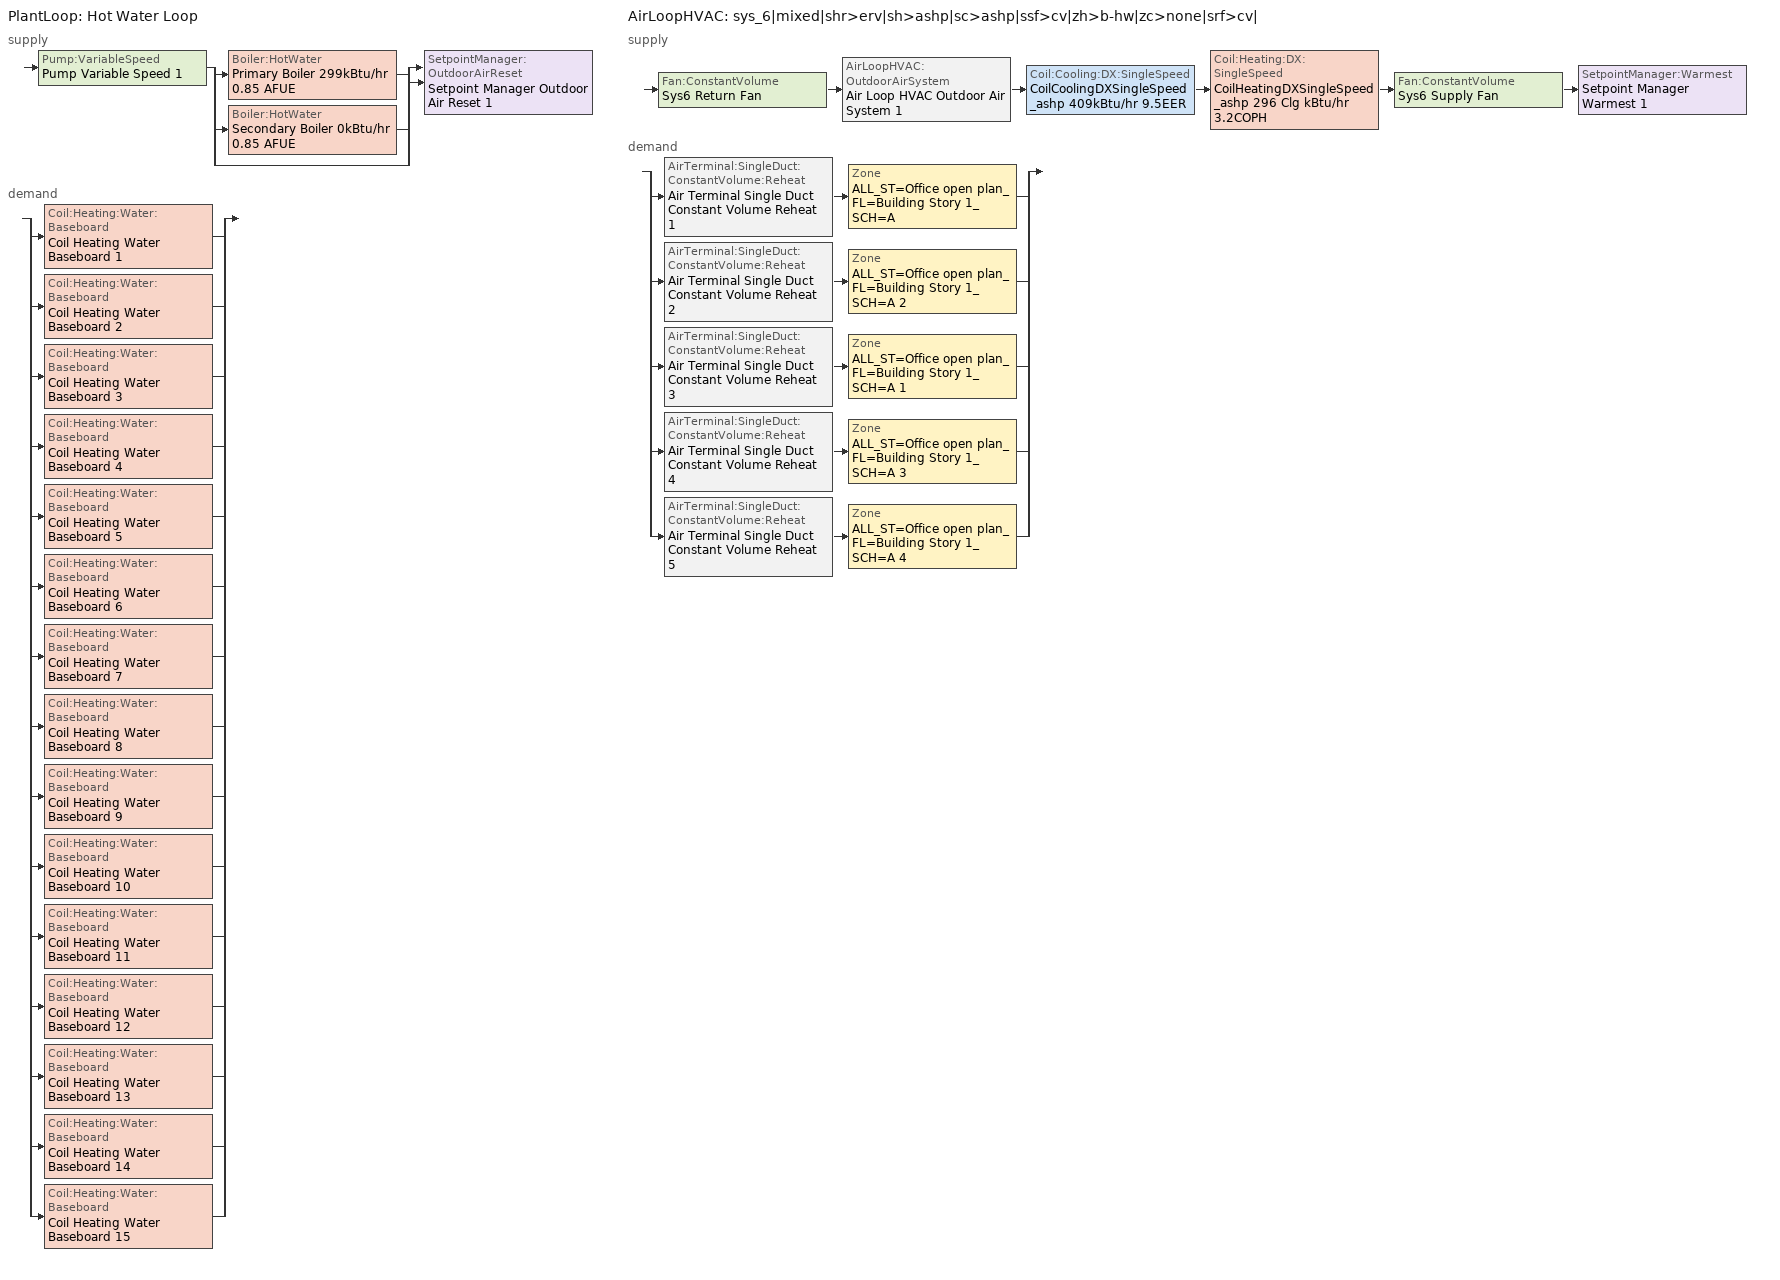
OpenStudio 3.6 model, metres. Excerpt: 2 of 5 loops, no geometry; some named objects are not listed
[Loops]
PlantLoop 'Hot Water Loop'
 supply: Pump:VariableSpeed 'Pump Variable Speed 1' > split
  | Boiler:HotWater 'Primary Boiler 299kBtu/hr 0.85 AFUE'
  | Boiler:HotWater 'Secondary Boiler 0kBtu/hr 0.85 AFUE'
  | bypass
  join > SetpointManager:OutdoorAirReset 'Setpoint Manager Outdoor Air Reset 1'
 demand: split
  | Coil:Heating:Water:Baseboard 'Coil Heating Water Baseboard 1'
  | Coil:Heating:Water:Baseboard 'Coil Heating Water Baseboard 2'
  | Coil:Heating:Water:Baseboard 'Coil Heating Water Baseboard 3'
  | Coil:Heating:Water:Baseboard 'Coil Heating Water Baseboard 4'
  | Coil:Heating:Water:Baseboard 'Coil Heating Water Baseboard 5'
  | Coil:Heating:Water:Baseboard 'Coil Heating Water Baseboard 6'
  | Coil:Heating:Water:Baseboard 'Coil Heating Water Baseboard 7'
  | Coil:Heating:Water:Baseboard 'Coil Heating Water Baseboard 8'
  | Coil:Heating:Water:Baseboard 'Coil Heating Water Baseboard 9'
  | Coil:Heating:Water:Baseboard 'Coil Heating Water Baseboard 10'
  | Coil:Heating:Water:Baseboard 'Coil Heating Water Baseboard 11'
  | Coil:Heating:Water:Baseboard 'Coil Heating Water Baseboard 12'
  | Coil:Heating:Water:Baseboard 'Coil Heating Water Baseboard 13'
  | Coil:Heating:Water:Baseboard 'Coil Heating Water Baseboard 14'
  | Coil:Heating:Water:Baseboard 'Coil Heating Water Baseboard 15'
AirLoopHVAC 'sys_6|mixed|shr>erv|sh>ashp|sc>ashp|ssf>cv|zh>b-hw|zc>none|srf>cv|'
 supply: Fan:ConstantVolume 'Sys6 Return Fan' > AirLoopHVAC:OutdoorAirSystem 'Air Loop HVAC Outdoor Air System 1' > Coil:Cooling:DX:SingleSpeed 'CoilCoolingDXSingleSpeed_ashp 409kBtu/hr 9.5EER' > Coil:Heating:DX:SingleSpeed 'CoilHeatingDXSingleSpeed_ashp 296 Clg kBtu/hr 3.2COPH' > Fan:ConstantVolume 'Sys6 Supply Fan' > SetpointManager:Warmest 'Setpoint Manager Warmest 1'
 demand: split
  | AirTerminal:SingleDuct:ConstantVolume:Reheat 'Air Terminal Single Duct Constant Volume Reheat 1' > Zone 'ALL_ST=Office open plan_FL=Building Story 1_SCH=A'
  | AirTerminal:SingleDuct:ConstantVolume:Reheat 'Air Terminal Single Duct Constant Volume Reheat 2' > Zone 'ALL_ST=Office open plan_FL=Building Story 1_SCH=A 2'
  | AirTerminal:SingleDuct:ConstantVolume:Reheat 'Air Terminal Single Duct Constant Volume Reheat 3' > Zone 'ALL_ST=Office open plan_FL=Building Story 1_SCH=A 1'
  | AirTerminal:SingleDuct:ConstantVolume:Reheat 'Air Terminal Single Duct Constant Volume Reheat 4' > Zone 'ALL_ST=Office open plan_FL=Building Story 1_SCH=A 3'
  | AirTerminal:SingleDuct:ConstantVolume:Reheat 'Air Terminal Single Duct Constant Volume Reheat 5' > Zone 'ALL_ST=Office open plan_FL=Building Story 1_SCH=A 4'
[Sizing:Zone] Zone Cooling Design Supply Air Temperature {C}=14; Zone Heating Design Supply Air Temperature {C}=40; Zone Cooling Design Supply Air Humidity Ratio {kg-H2O/kg-air}=0.0085; Zone Heating Design Supply Air Humidity Ratio {kg-H2O/kg-air}=0.008; Cooling Design Air Flow Method=DesignDay; Heating Design Air Flow Method=DesignDay; Account for Dedicated Outdoor Air System=No; Dedicated Outdoor Air System Control Strategy=NeutralSupplyAir; Dedicated Outdoor Air Low Setpoint Temperature for Design {C}=autosize; Dedicated Outdoor Air High Setpoint Temperature for Design {C}=autosize; Zone Load Sizing Method=Sensible Load Only No Latent Load; Zone Latent Cooling Design Supply Air Humidity Ratio Input Method=HumidityRatioDifference; Zone Cooling Design Supply Air Humidity Ratio Difference {kgWater/kgDryAir}=0.005; Zone Latent Heating Design Supply Air Humidity Ratio Input Method=HumidityRatioDifference; Zone Humidification Design Supply Air Humidity Ratio Difference {kgWater/kgDryAir}=0.005
Name | Zone Cooling Design Supply Air Temperature Input Method | Zone Cooling Design Supply Air Temperature Difference {deltaC} | Zone Heating Design Supply Air Temperature Input Method | Zone Heating Design Supply Air Temperature Difference {deltaC} | Zone Heating Sizing Factor | Zone Cooling Sizing Factor
ALL_ST=Office open plan_FL=Building Story 1_SCH=A; ALL_ST=Office open plan_FL=Building Story 1_SCH=A 1; ALL_ST=Office open plan_FL=Building Story 1_SCH=A 2; ALL_ST=Office open plan_FL=Building Story 1_SCH=A 3; ALL_ST=Office open plan_FL=Building Story 1_SCH=A 4 | TemperatureDifference | 11 | TemperatureDifference | 21 | 1.3 | 1
ALL_ST=- undefined -_FL=Building Story 3_SCH=A; ALL_ST=- undefined -_FL=Building Story 2_SCH=A; ALL_ST=- undefined -_FL=Building Story 1_SCH=A | SupplyAirTemperature | 11.11 | SupplyAirTemperature | 11.11
[Zone equipment]
ALL_ST=Office open plan_FL=Building Story 1_SCH=A: Zone HVAC Baseboard Convective Water 1, Air Terminal Single Duct Constant Volume Reheat 1
ALL_ST=Office open plan_FL=Building Story 1_SCH=A 1: Zone HVAC Baseboard Convective Water 3, Air Terminal Single Duct Constant Volume Reheat 3
ALL_ST=Office open plan_FL=Building Story 1_SCH=A 2: Zone HVAC Baseboard Convective Water 2, Air Terminal Single Duct Constant Volume Reheat 2
ALL_ST=Office open plan_FL=Building Story 1_SCH=A 3: Zone HVAC Baseboard Convective Water 4, Air Terminal Single Duct Constant Volume Reheat 4
ALL_ST=Office open plan_FL=Building Story 1_SCH=A 4: Zone HVAC Baseboard Convective Water 5, Air Terminal Single Duct Constant Volume Reheat 5
[PlantLoop]
Hot Water Loop: Fluid Type=Water; Glycol Concentration=0; Plant Loop Volume {m3}=Autocalculate; Load Distribution Scheme=Optimal
[Sizing:Plant]
Hot Water Loop: Loop Type=Heating; Design Loop Exit Temperature {C}=82; Loop Design Temperature Difference {deltaC}=16; Sizing Option=NonCoincident; Zone Timesteps in Averaging Window=1; Coincident Sizing Factor Mode=None
[Pump:VariableSpeed]
Pump Variable Speed 1: Rated Pump Head {Pa}=200710; Motor Efficiency=0.855; Pump Control Type=Intermittent; Skin Loss Radiative Fraction=0.5; Design Power Sizing Method=PowerPerFlowPerPressure; Design Electric Power per Unit Flow Rate {W/(m3/s)}=348701.1; Design Shaft Power per Unit Flow Rate per Unit Head {W-s/m3-Pa}=1.28205; Design Minimum Flow Rate Fraction=0
[Boiler:HotWater] Fuel Type=NaturalGas; Nominal Thermal Efficiency=0.85; Normalized Boiler Efficiency Curve=BOILER-EFFFPLR-NECB2011; Water Outlet Upper Temperature Limit {C}=99; Boiler Flow Mode=ConstantFlow; Parasitic Electric Load {W}=0; Sizing Factor=1
Name | Nominal Capacity {W}
Primary Boiler 299kBtu/hr 0.85 AFUE | 87663
Secondary Boiler 0kBtu/hr 0.85 AFUE | 0.001
[SetpointManager:OutdoorAirReset]
Setpoint Manager Outdoor Air Reset 1: Control Variable=Temperature; Setpoint at Outdoor Low Temperature {C}=82; Outdoor Low Temperature {C}=-16; Setpoint at Outdoor High Temperature {C}=60; Outdoor High Temperature {C}=0; Setpoint Node or NodeList=Hot Water Loop Supply Outlet Node
[AirLoopHVAC]
sys_6|mixed|shr>erv|sh>ashp|sc>ashp|ssf>cv|zh>b-hw|zc>none|srf>cv|: Availability Schedule=sys_6|mixed|shr>none|sh>ashp|sc>ashp|ssf>cv|zh>b-hw|zc>none|srf>cv| Occ Sch; Design Supply Air Flow Rate {m3/s}=autosize; Design Return Air Flow Fraction of Supply Air Flow=1
[Sizing:System]
sys_6|mixed|shr>erv|sh>ashp|sc>ashp|ssf>cv|zh>b-hw|zc>none|srf>cv|: Design Outdoor Air Flow Rate {m3/s}=Autosize; Central Heating Maximum System Air Flow Ratio=0.3; Preheat Design Temperature {C}=7; Preheat Design Humidity Ratio {kg-H2O/kg-Air}=0.008; Precool Design Temperature {C}=12.8; Precool Design Humidity Ratio {kg-H2O/kg-Air}=0.008; Central Cooling Design Supply Air Temperature {C}=13; Central Heating Design Supply Air Temperature {C}=13.1; 100% Outdoor Air in Cooling=No; 100% Outdoor Air in Heating=No; Central Cooling Design Supply Air Humidity Ratio {kg-H2O/kg-Air}=0.0085; Zone Maximum Outdoor Air Fraction=1; Cooling Supply Air Flow Rate Per Floor Area {m3/s-m2}=0.00996765; Cooling Fraction of Autosized Cooling Supply Air Flow Rate=1; Cooling Supply Air Flow Rate Per Unit Cooling Capacity {m3/s-W}=3.94755e-05; Heating Supply Air Flow Rate Per Floor Area {m3/s-m2}=0.00996765; Heating Fraction of Autosized Heating Supply Air Flow Rate=1; Heating Fraction of Autosized Cooling Supply Air Flow Rate=1; Heating Supply Air Flow Rate Per Unit Heating Capacity {m3/s-W}=3.15882e-05; Cooling Design Capacity Method=CoolingDesignCapacity; Cooling Design Capacity {W}=autosize; Cooling Design Capacity Per Floor Area {W/m2}=234.7; Fraction of Autosized Cooling Design Capacity=1; Heating Design Capacity Method=HeatingDesignCapacity; Heating Design Capacity {W}=autosize; Heating Design Capacity Per Floor Area {W/m2}=157; Fraction of Autosized Heating Design Capacity=1; Central Cooling Capacity Control Method=OnOff; Occupant Diversity=autosize
[Fan:ConstantVolume] Availability Schedule=Always On Discrete; Fan Total Efficiency=0.39975; Pressure Rise {Pa}=640; Maximum Flow Rate {m3/s}=AutoSize; Motor Efficiency=0.615
Sys6 Supply Fan; Sys6 Return Fan
[Coil:Heating:DX:SingleSpeed]
CoilHeatingDXSingleSpeed_ashp 296 Clg kBtu/hr 3.2COPH: Availability Schedule=Always On Discrete; Rated Total Heating Capacity {W}=86879.2; Rated COP {W/W}=3.5388; Rated Air Flow Rate {m3/s}=Autosize; Rated Supply Fan Power Per Volume Flow Rate 2017 {W/(m3/s)}=773.3; Rated Supply Fan Power Per Volume Flow Rate 2023 {W/(m3/s)}=934.4; Total Heating Capacity Function of Temperature Curve=DXHEAT-NECB2011-REF-CAPFT; Total Heating Capacity Function of Flow Fraction Curve=DXHEAT-NECB2011-REF-CAPFFLOW; Energy Input Ratio Function of Temperature Curve=DXHEAT-NECB2011-REF-EIRFT; Energy Input Ratio Function of Flow Fraction Curve=DXHEAT-NECB2011-REF-EIRFFLOW; Part Load Fraction Correlation Curve=DXHEAT-NECB2011-REF-PLFFPLR; Minimum Outdoor Dry-Bulb Temperature for Compressor Operation {C}=-10; Defrost Strategy=Resistive; Defrost Control=Timed; Defrost Time Period Fraction=0.166667; Resistive Defrost Heater Capacity {W}=2000
[Coil:Cooling:DX:SingleSpeed]
CoilCoolingDXSingleSpeed_ashp 409kBtu/hr 9.5EER: Availability Schedule=Always On Discrete; Rated Total Cooling Capacity {W}=autosize; Rated Sensible Heat Ratio=autosize; Rated COP {W/W}=3.2994; Rated Air Flow Rate {m3/s}=autosize; Rated Evaporator Fan Power Per Volume Flow Rate 2017 {W/(m3/s)}=773.3; Rated Evaporator Fan Power Per Volume Flow Rate 2023 {W/(m3/s)}=934.4; Total Cooling Capacity Function of Temperature Curve=DXCOOL-NECB2011-REF-CAPFT; Total Cooling Capacity Function of Flow Fraction Curve=DXCOOL-NECB2011-REF-CAPFFLOW; Energy Input Ratio Function of Temperature Curve=DXCOOL-NECB2011-REF-COOLEIRFT; Energy Input Ratio Function of Flow Fraction Curve=DXCOOL-NECB2011-REF-COOLEIRFFLOW; Part Load Fraction Correlation Curve=DXCOOL-NECB2011-REF-COOLPLFFPLR; Minimum Outdoor Dry-Bulb Temperature for Compressor Operation {C}=-25; Nominal Time for Condensate Removal to Begin {s}=0; Ratio of Initial Moisture Evaporation Rate and Steady State Latent Capacity=0; Maximum Cycling Rate {cycles/hr}=0; Latent Capacity Time Constant {s}=0; Condenser Type=AirCooled; Evaporative Condenser Effectiveness=0.9; Evaporative Condenser Air Flow Rate {m3/s}=autosize; Evaporative Condenser Pump Rated Power Consumption {W}=autosize; Crankcase Heater Capacity {W}=0; Maximum Outdoor Dry-Bulb Temperature for Crankcase Heater Operation {C}=10; Basin Heater Capacity {W/K}=0; Basin Heater Setpoint Temperature {C}=2
[Controller:OutdoorAir]
Controller Outdoor Air 1: Minimum Outdoor Air Flow Rate {m3/s}=autosize; Maximum Outdoor Air Flow Rate {m3/s}=Autosize; Economizer Control Type=DifferentialEnthalpy; Economizer Control Action Type=ModulateFlow; Lockout Type=NoLockout; Minimum Limit Type=FixedMinimum; Minimum Outdoor Air Schedule=sys_6|mixed|shr>none|sh>ashp|sc>ashp|ssf>cv|zh>b-hw|zc>none|srf>cv| Occ Sch; Controller Mechanical Ventilation=Controller Mechanical Ventilation 1; High Humidity Control=No; Heat Recovery Bypass Control Type=BypassWhenOAFlowGreaterThanMinimum
[Controller:MechanicalVentilation]
Controller Mechanical Ventilation 1: Availability Schedule=Always On Discrete; System Outdoor Air Method=ZoneSum
[AirLoopHVAC:OutdoorAirSystem]
Air Loop HVAC Outdoor Air System 1: Controller=Controller Outdoor Air 1
[SetpointManager:Warmest]
Setpoint Manager Warmest 1: Control Variable=Temperature; Minimum Setpoint Temperature {C}=13; Maximum Setpoint Temperature {C}=24; Strategy=MaximumTemperature; Setpoint Node or NodeList=sys_6|mixed|shr>erv|sh>ashp|sc>ashp|ssf>cv|zh>b-hw|zc>none|srf>cv| Supply Outlet Node
[Coil:Heating:Water:Baseboard] Heating Design Capacity Method=HeatingDesignCapacity; Heating Design Capacity {W}=autosize; Heating Design Capacity Per Floor Area {W/m2}=0; Fraction of Autosized Heating Design Capacity=0.8
Coil Heating Water Baseboard 1; Coil Heating Water Baseboard 2; Coil Heating Water Baseboard 3; Coil Heating Water Baseboard 4; Coil Heating Water Baseboard 5; Coil Heating Water Baseboard 6; Coil Heating Water Baseboard 7; Coil Heating Water Baseboard 8; Coil Heating Water Baseboard 9; Coil Heating Water Baseboard 10; Coil Heating Water Baseboard 11; Coil Heating Water Baseboard 12; Coil Heating Water Baseboard 13; Coil Heating Water Baseboard 14; Coil Heating Water Baseboard 15
[ZoneHVAC:Baseboard:Convective:Water] Availability Schedule=Always On Discrete
Name | Heating Coil
Zone HVAC Baseboard Convective Water 1 | Coil Heating Water Baseboard 1
Zone HVAC Baseboard Convective Water 2 | Coil Heating Water Baseboard 2
Zone HVAC Baseboard Convective Water 3 | Coil Heating Water Baseboard 3
Zone HVAC Baseboard Convective Water 4 | Coil Heating Water Baseboard 4
Zone HVAC Baseboard Convective Water 5 | Coil Heating Water Baseboard 5
Zone HVAC Baseboard Convective Water 6 | Coil Heating Water Baseboard 6
Zone HVAC Baseboard Convective Water 7 | Coil Heating Water Baseboard 7
Zone HVAC Baseboard Convective Water 8 | Coil Heating Water Baseboard 8
Zone HVAC Baseboard Convective Water 9 | Coil Heating Water Baseboard 9
Zone HVAC Baseboard Convective Water 10 | Coil Heating Water Baseboard 10
Zone HVAC Baseboard Convective Water 11 | Coil Heating Water Baseboard 11
Zone HVAC Baseboard Convective Water 12 | Coil Heating Water Baseboard 12
Zone HVAC Baseboard Convective Water 13 | Coil Heating Water Baseboard 13
Zone HVAC Baseboard Convective Water 14 | Coil Heating Water Baseboard 14
Zone HVAC Baseboard Convective Water 15 | Coil Heating Water Baseboard 15
[Coil:Heating:Electric] Availability Schedule=Always On Discrete
Coil Heating Electric 1; Coil Heating Electric 2; Coil Heating Electric 3; Coil Heating Electric 4; Coil Heating Electric 5
[AirTerminal:SingleDuct:ConstantVolume:Reheat] Availability Schedule=Always On Discrete; Maximum Air Flow Rate {m3/s}=autosize; Maximum Hot Water or Steam Flow Rate {m3/s}=autosize; Minimum Hot Water or Steam Flow Rate {m3/s}=0; Convergence Tolerance=0.001; Maximum Reheat Air Temperature {C}=35
Name | Reheat Coil
Air Terminal Single Duct Constant Volume Reheat 1 | Coil Heating Electric 1
Air Terminal Single Duct Constant Volume Reheat 2 | Coil Heating Electric 2
Air Terminal Single Duct Constant Volume Reheat 3 | Coil Heating Electric 3
Air Terminal Single Duct Constant Volume Reheat 4 | Coil Heating Electric 4
Air Terminal Single Duct Constant Volume Reheat 5 | Coil Heating Electric 5
[AvailabilityManager:NightCycle] Applicability Schedule=Always On Discrete; Control Type=CycleOnAny; Thermostat Tolerance {deltaC}=1; Cycling Run Time {s}=3600
Availability Manager Night Cycle 1; Availability Manager Night Cycle 2; Availability Manager Night Cycle 3
[HeatExchanger:AirToAir:SensibleAndLatent] Availability Schedule=Always On Discrete; Nominal Supply Air Flow Rate {m3/s}=autosize; Sensible Effectiveness at 100% Heating Air Flow=0.5; Latent Effectiveness at 100% Heating Air Flow=0.5; Sensible Effectiveness at 75% Heating Air Flow=0.5; Latent Effectiveness at 75% Heating Air Flow=0.5; Sensible Effectiveness at 100% Cooling Air Flow=0.5; Latent Effectiveness at 100% Cooling Air Flow=0.5; Sensible Effectiveness at 75% Cooling Air Flow=0.5; Latent Effectiveness at 75% Cooling Air Flow=0.5; Nominal Electric Power {W}=897.447; Supply Air Outlet Temperature Control=Yes; Heat Exchanger Type=Rotary; Frost Control Type=ExhaustOnly; Threshold Temperature {C}=-23.3; Initial Defrost Time Fraction=0.167; Rate of Defrost Time Fraction Increase {1/K}=1.44; Economizer Lockout=Yes
sys_6|mixed|shr>none|sh>ashp|sc>ashp|ssf>cv|zh>b-hw|zc>none|srf>cv| ERV; sys_6|mixed|shr>none|sh>ashp|sc>ashp|ssf>cv|zh>b-hw|zc>none|srf>cv| 1 ERV; sys_6|mixed|shr>none|sh>ashp|sc>ashp|ssf>cv|zh>b-hw|zc>none|srf>cv| 2 ERV
[SetpointManager:OutdoorAirPretreat] Minimum Setpoint Temperature {C}=-99; Maximum Setpoint Temperature {C}=99; Minimum Setpoint Humidity Ratio {kgWater/kgDryAir}=1e-05; Maximum Setpoint Humidity Ratio {kgWater/kgDryAir}=1
Name | Setpoint Node or NodeList
Setpoint Manager Outdoor Air Pretreat 1 | sys_6|mixed|shr>none|sh>ashp|sc>ashp|ssf>cv|zh>b-hw|zc>none|srf>cv| ERV Primary Outlet Air Node
Setpoint Manager Outdoor Air Pretreat 2 | sys_6|mixed|shr>none|sh>ashp|sc>ashp|ssf>cv|zh>b-hw|zc>none|srf>cv| 1 ERV Primary Outlet Air Node
Setpoint Manager Outdoor Air Pretreat 3 | sys_6|mixed|shr>none|sh>ashp|sc>ashp|ssf>cv|zh>b-hw|zc>none|srf>cv| 2 ERV Primary Outlet Air Node
[EnergyManagementSystem:Sensor] Output Variable or Output Meter Index Key=Environment; Output Variable or Output Meter=Site Outdoor Air Drybulb Temperature
OAT; OAT_1; OAT_2
[EnergyManagementSystem:Actuator] Actuated Component Type=Schedule:Year; Actuated Component Control Type=Schedule Value
Name | Actuated Component
sys6mixedshrnoneshashpscashpssfcvzhbhwzcnonesrfcvHtgSch0; sys6mixedshrnoneshashpscashpssfcvzhbhwzcnonesrfcv1HtgSch0; sys6mixedshrnoneshashpscashpssfcvzhbhwzcnonesrfcv2HtgSch0 | NECB-A-Thermostat Setpoint-Heating
sys6mixedshrnoneshashpscashpssfcvzhbhwzcnonesrfcvClgSch0; sys6mixedshrnoneshashpscashpssfcvzhbhwzcnonesrfcv1ClgSch0 | NECB-A-Thermostat Setpoint-Cooling
[Schedule:Ruleset]
sys_6|mixed|shr>none|sh>ashp|sc>ashp|ssf>cv|zh>b-hw|zc>none|srf>cv| Occ Sch: Default Day Schedule=sys_6|mixed|shr>none|sh>ashp|sc>ashp|ssf>cv|zh>b-hw|zc>none|srf>cv| Occ Sch Default; Summer Design Day Schedule=sys_6|mixed|shr>none|sh>ashp|sc>ashp|ssf>cv|zh>b-hw|zc>none|srf>cv| Occ Sch Summer Design Day; Winter Design Day Schedule=sys_6|mixed|shr>none|sh>ashp|sc>ashp|ssf>cv|zh>b-hw|zc>none|srf>cv| Occ Sch Winter Design Day
[Schedule:Day]
sys_6|mixed|shr>none|sh>ashp|sc>ashp|ssf>cv|zh>b-hw|zc>none|srf>cv| Occ Sch Default: 8, 0, 0, 19, 0, 1, 24, 0, 0
sys_6|mixed|shr>none|sh>ashp|sc>ashp|ssf>cv|zh>b-hw|zc>none|srf>cv| Occ Sch Winter Design Day; sys_6|mixed|shr>none|sh>ashp|sc>ashp|ssf>cv|zh>b-hw|zc>none|srf>cv| Occ Sch Summer Design Day: 24, 0, 1
sys_6|mixed|shr>none|sh>ashp|sc>ashp|ssf>cv|zh>b-hw|zc>none|srf>cv| Occ Sch Sunday: 24, 0, 0
[Schedule:Rule]
sys_6|mixed|shr>none|sh>ashp|sc>ashp|ssf>cv|zh>b-hw|zc>none|srf>cv| Occ Sch Sunday Rule: Schedule Ruleset=sys_6|mixed|shr>none|sh>ashp|sc>ashp|ssf>cv|zh>b-hw|zc>none|srf>cv| Occ Sch; Rule Order=0; Day Schedule=sys_6|mixed|shr>none|sh>ashp|sc>ashp|ssf>cv|zh>b-hw|zc>none|srf>cv| Occ Sch Sunday; Apply Sunday=Yes; Apply Saturday=Yes; Date Specification Type=DateRange; Start Month=1; Start Day=1; End Month=12; End Day=31
[Schedule:Constant]
Always On Discrete: Value=1
[Curve:Cubic]
Name | Coefficient1 Constant | Coefficient2 x | Coefficient3 x**2 | Coefficient4 x**3 | Minimum Value of x | Maximum Value of x
DXHEAT-NECB2011-REF-CAPFT | 0.729009 | 0.0319275 | 0.000136404 | -8.748e-06 | -20 | 20
DXHEAT-NECB2011-REF-CAPFFLOW | 0.84 | 0.16 | 0 | 0 | 0.5 | 1.5
DXHEAT-NECB2011-REF-EIRFT | 1.2183 | -0.03612 | 0.00142 | -2.68e-05 | -20 | 20
DXHEAT-NECB2011-REF-PLFFPLR | 0.3696 | 2.3362 | -2.9577 | 1.2596 | 0.7 | 1
DXCOOL-NECB2011-REF-COOLPLFFPLR | 0.0277 | 4.9151 | -8.184 | 4.2702 | 0.7 | 1
BOILER-EFFFPLR-NECB2011 | 0.3831 | 2.0567 | -2.6469 | 1.2148 | 0 | 1
[Curve:Quadratic]
Name | Coefficient1 Constant | Coefficient2 x | Coefficient3 x**2 | Minimum Value of x | Maximum Value of x
DXHEAT-NECB2011-REF-EIRFFLOW | 1.3824 | -0.4336 | 0.0512 | 0 | 1
DXCOOL-NECB2011-REF-CAPFFLOW | 0.8 | 0.2 | 0 | 0.5 | 1.5
DXCOOL-NECB2011-REF-COOLEIRFFLOW | 1.1552 | -0.1808 | 0.0256 | 0.5 | 1.5
[Curve:Biquadratic] Minimum Value of x=13; Maximum Value of x=24; Minimum Value of y=24; Maximum Value of y=46
Name | Coefficient1 Constant | Coefficient2 x | Coefficient3 x**2 | Coefficient4 y | Coefficient5 y**2 | Coefficient6 x*y
DXCOOL-NECB2011-REF-CAPFT | 0.867905 | 0.0142459 | 0.00055436 | -0.0075575 | 3.3e-05 | -0.0001918
DXCOOL-NECB2011-REF-COOLEIRFT | 0.114171 | 0.0281822 | -0.0004199 | 0.0214108 | 0.000161028 | -0.000679104
